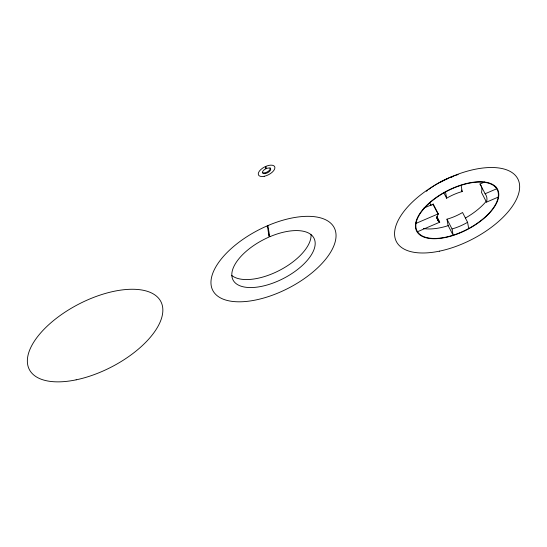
<?xml version="1.0" encoding="UTF-8"?>
<svg xmlns="http://www.w3.org/2000/svg" width="547" height="547" viewBox="0 0 547 547"><rect width="100%" height="100%" fill="white"/><g stroke="black" fill="none" stroke-linecap="round" stroke-linejoin="round"><path stroke-width="0.82" d="M498.194 197.118L486.509 202.13L486.755 201.091A32.594 15.603 -27.3 0 0 485.394 194.206L479.986 184.018L484.669 182.014M433.039 204.475L438.12 214.178M432.862 204.927L433.224 204.072L438.263 213.843C436.814 216.516 436.875 220.468 439.733 222.185L417.498 231.723M267.08 226.711L268.242 225.432A68.32 32.704 -27.3 0 1 330.265 252.782A68.32 32.704 -27.3 0 1 222.615 298.922A68.32 32.704 -27.3 0 1 267.066 225.938L267.428 225.781L269.069 237.042A45.551 21.805 -27.3 0 0 239.654 285.671A45.551 21.805 -27.3 0 0 311.4 254.779A45.551 21.805 -27.3 0 0 269.856 236.707L268.297 233.822M443.918 192.961L446.632 198.226L447.596 197.658A32.594 15.603 -27.3 0 1 460.54 192.031L462.194 191.546L461.094 185.283M467.589 222.273L466.632 222.834A32.594 15.603 -27.3 0 1 453.682 228.468L452.027 228.954L446.981 219.176L448.643 218.697A32.594 15.603 -27.3 0 0 461.586 213.063L462.55 212.496L467.589 222.273L468.69 228.537M440.485 182.185L441.326 181.734A45.093 21.586 -27.3 0 1 448.212 178.445M424.021 208.017L433.224 204.072M416.035 223.374L438.263 213.843M485.032 193.788L496.724 188.777L495.561 186.52M439.46 222L436.725 216.721M438.933 221.556L436.602 217.036M479.986 184.018L480.348 184.435A32.594 15.603 -27.3 0 1 481.709 191.32L481.463 192.359L486.509 202.13M438.106 220.557L436.609 217.679M438.462 221.05L436.909 218.041M461.422 190.041L462.194 191.546M437.012 216.927L439.733 222.185M429.614 202.616L431.152 205.604M265.746 167.826L266.204 168.606M445.531 191.956L446.632 198.226M452.027 228.954L453.128 235.21L448.082 225.439L446.981 219.176M265.815 166.377L266.163 168.62M267.845 225.603L269.801 236.728M486.297 201.241A45.551 21.805 -27.3 0 1 465.429 218.027M448.451 225.562A45.551 21.805 -27.3 0 1 423.399 228.523M426.441 191.293A45.551 21.805 -27.3 0 1 427.59 190.37M428.766 189.46A45.551 21.805 -27.3 0 1 430.578 188.12M431.2 187.683A45.551 21.805 -27.3 0 1 433.73 185.959M434.38 185.536A45.551 21.805 -27.3 0 1 453.894 175.99M454.612 175.744A45.551 21.805 -27.3 0 1 455.33 175.505M456.041 175.272A45.551 21.805 -27.3 0 1 456.759 175.047M457.47 174.828A45.551 21.805 -27.3 0 1 458.181 174.623M450.543 177.481A45.093 21.586 -27.3 0 1 452.882 176.592M311.038 234.601A45.551 21.805 -27.3 0 1 279.223 270.526A45.551 21.805 -27.3 0 1 231.675 275.38M269.992 167.669A4.554 2.181 -27.3 0 1 267.743 171.642A4.554 2.181 -27.3 0 1 262.286 172.367M265.575 167.902A4.554 2.181 -27.3 0 1 265.863 167.772M416.13 222.82L416.007 223.532A45.093 21.586 -27.3 0 0 417.416 231.593L417.751 232.106A45.093 21.586 -27.3 0 0 452.8 235.319L453.969 234.943A45.093 21.586 -27.3 0 0 467.856 228.988L468.977 228.386A45.093 21.586 -27.3 0 0 498.098 197.672L498.221 196.961A45.093 21.586 -27.3 0 0 496.806 188.906L496.471 188.387A45.093 21.586 -27.3 0 0 461.422 185.18L460.259 185.556A45.093 21.586 -27.3 0 0 446.366 191.512L445.244 192.113A45.093 21.586 -27.3 0 0 416.13 222.82M439.364 251.169A68.32 32.704 -27.3 0 0 517.92 179.095A68.32 32.704 -27.3 0 0 414.052 200.482A68.32 32.704 -27.3 0 0 439.364 251.169M445.279 237.528A45.551 21.805 -27.3 0 0 497.647 189.481A45.551 21.805 -27.3 0 0 428.404 203.737A45.551 21.805 -27.3 0 0 445.279 237.528M265.363 173.57A4.554 2.181 -27.3 0 0 270.628 168.777A4.554 2.181 -27.3 0 0 263.722 170.172A4.554 2.181 -27.3 0 0 265.363 173.57M264.194 176.291A9.108 4.362 -27.3 0 0 274.683 166.691A9.108 4.362 -27.3 0 0 260.844 169.529A9.108 4.362 -27.3 0 0 264.194 176.291M76.156 379.83A74.016 35.432 -27.3 0 0 160.907 301.677A74.016 35.432 -27.3 0 0 48.239 325.178A74.016 35.432 -27.3 0 0 76.156 379.83"/></g></svg>
